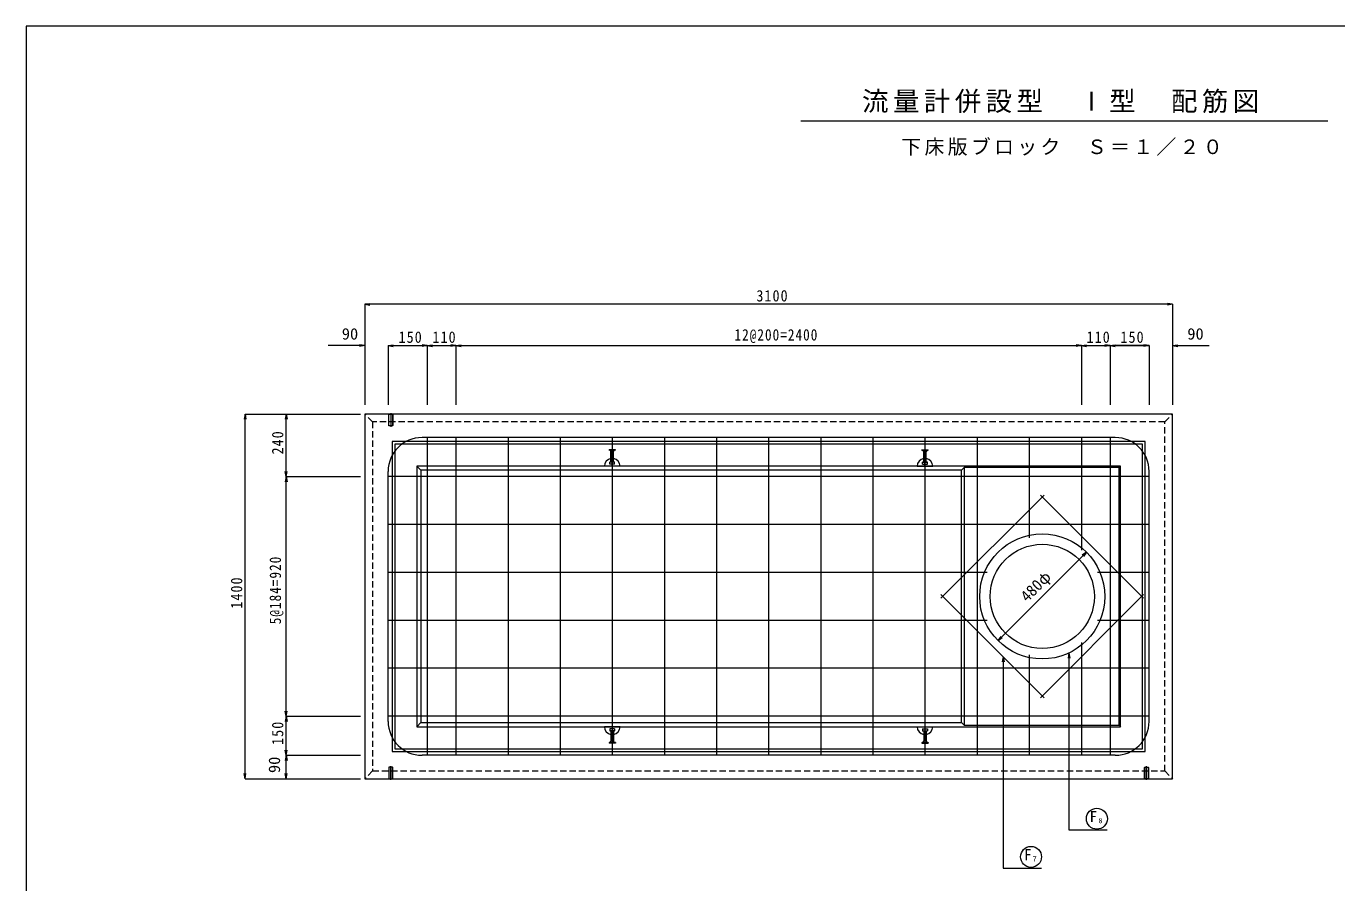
# Model space of a CAD drawing. Units: millimetres, scale not verified. Extents: x -3978 to 3978, y -2819 to 2819.
# Drawn here: x -3978 to 1051, y -470 to 2819 of the extents above; entities that cross this region are included whole.
import ezdxf
from ezdxf.enums import TextEntityAlignment as Align

# ---------------------------------------------------------------- set-up
doc = ezdxf.new("R2010")
doc.units = ezdxf.units.MM
doc.header["$LTSCALE"] = 20
doc.linetypes.add('DASHED1', pattern=[1.8, 1.2, -0.6])
for name, color, linetype, lineweight in [('0-0_図面枠', 4, 'Continuous', 9), ('0-3_鉄筋', 2, 'Continuous', 9), ('0-6_寸法', 4, 'Continuous', 9), ('0-F', 7, 'Continuous', 9), ('1-0', 7, 'Continuous', 9)]:
    doc.layers.add(name, color=color, linetype=linetype, lineweight=lineweight)
doc.styles.add('ＭＳ ゴシック', font='')
doc.styles.get('ＭＳ ゴシック').set_extended_font_data('MS Gothic')

msp = doc.modelspace()

# ---------------------------------------------------------------- linework, layer by layer
at = {"layer": '0-0_図面枠', "color": 7, "linetype": 'DASHED1'}
for p, q in [((-2649.56, 1299.72), (-2679.56, 1329.72)), ((-2649.56, 1299.72), (-2649.56, -40.28)), ((390.44, 1299.72), (-2649.56, 1299.72)), ((-2649.56, -40.28), (-2679.56, -70.28)), ((-2649.56, -40.28), (390.44, -40.28)), ((390.44, -40.28), (420.44, -70.28))]:
    msp.add_line(p, q, dxfattribs=at)
at = {"layer": '0-0_図面枠'}
for p, q in [((-2586.46, 1284.72), (-2586.46, 1329.72)), ((-2579.56, 1333.67), (-2579.56, 1280.78)), ((-2572.66, 1329.72), (-2572.66, 1284.72)), ((-2586.46, 1284.72), (-2587.56, 1285.82)), ((-2572.66, 1284.72), (-2586.46, 1284.72)), ((-2571.56, 1285.82), (-2572.66, 1284.72)), ((-1717.06, 1192.72), (-1742.06, 1192.72)), ((-1742.06, 1190.72), (-1742.06, 1192.72)), ((-1717.06, 1190.72), (-1742.06, 1190.72)), ((-1734.56, 1148.22), (-1734.56, 1185.72)), ((-1724.56, 1148.22), (-1724.56, 1185.72)), ((-1717.06, 1190.72), (-1717.06, 1192.72)), ((-542.06, 1192.72), (-517.06, 1192.72)), ((-542.06, 1190.72), (-542.06, 1192.72)), ((-542.06, 1190.72), (-517.06, 1190.72)), ((-534.56, 1148.22), (-534.56, 1185.72)), ((-524.56, 1148.22), (-524.56, 1185.72)), ((-517.06, 1190.72), (-517.06, 1192.72)), ((-2464.11, 1114.27), (-2479.56, 1129.72)), ((-1699.56, 1129.72), (-1759.56, 1129.72)), ((-1734.56, 1148.22), (-1738.56, 1145.22)), ((-1720.56, 1145.22), (-1738.56, 1145.22)), ((-1738.56, 1137.72), (-1738.56, 1145.22)), ((-1720.56, 1137.72), (-1738.56, 1137.72)), ((-1724.56, 1148.22), (-1734.56, 1148.22)), ((-1724.56, 1148.22), (-1720.56, 1145.22)), ((-1720.56, 1137.72), (-1720.56, 1145.22)), ((-559.56, 1129.72), (-499.56, 1129.72)), ((-534.56, 1148.22), (-538.56, 1145.22)), ((-538.56, 1137.72), (-538.56, 1145.22)), ((-538.56, 1145.22), (-520.56, 1145.22)), ((-538.56, 1137.72), (-520.56, 1137.72)), ((-534.56, 1148.22), (-524.56, 1148.22)), ((-524.56, 1148.22), (-520.56, 1145.22)), ((-520.56, 1137.72), (-520.56, 1145.22)), ((-389.56, 145.17), (-389.56, 1114.27)), ((-379.56, 1124.27), (-379.56, 135.17)), ((214.99, 1124.27), (220.44, 1129.72)), ((-2464.11, 145.17), (-2479.56, 129.72)), ((-1699.56, 129.72), (-1759.56, 129.72)), ((-1738.56, 121.72), (-1738.56, 114.22)), ((-1720.56, 121.72), (-1738.56, 121.72)), ((-1720.56, 114.22), (-1738.56, 114.22)), ((-1734.56, 111.22), (-1738.56, 114.22)), ((-1724.56, 111.22), (-1734.56, 111.22)), ((-1734.56, 111.22), (-1734.56, 73.72)), ((-1724.56, 111.22), (-1720.56, 114.22)), ((-1724.56, 111.22), (-1724.56, 73.72)), ((-1720.56, 121.72), (-1720.56, 114.22)), ((-559.56, 129.72), (-499.56, 129.72)), ((-538.56, 121.72), (-538.56, 114.22)), ((-538.56, 121.72), (-520.56, 121.72)), ((-538.56, 114.22), (-520.56, 114.22)), ((-534.56, 111.22), (-538.56, 114.22)), ((-534.56, 111.22), (-534.56, 73.72)), ((-534.56, 111.22), (-524.56, 111.22)), ((-524.56, 111.22), (-520.56, 114.22)), ((-524.56, 111.22), (-524.56, 73.72)), ((-520.56, 121.72), (-520.56, 114.22)), ((214.99, 135.17), (220.44, 129.72)), ((-1742.06, 68.72), (-1742.06, 66.72)), ((-1717.06, 68.72), (-1742.06, 68.72)), ((-1717.06, 66.72), (-1742.06, 66.72)), ((-1717.06, 68.72), (-1717.06, 66.72)), ((-542.06, 68.72), (-542.06, 66.72)), ((-542.06, 68.72), (-517.06, 68.72)), ((-542.06, 66.72), (-517.06, 66.72)), ((-517.06, 68.72), (-517.06, 66.72)), ((-2586.46, -25.28), (-2587.56, -26.38)), ((-2586.46, -25.28), (-2586.46, -70.28)), ((-2572.66, -25.28), (-2586.46, -25.28)), ((-2579.56, -74.22), (-2579.56, -21.33)), ((-2572.66, -70.28), (-2572.66, -25.28)), ((-2571.56, -26.38), (-2572.66, -25.28)), ((312.44, -26.38), (313.54, -25.28)), ((313.54, -70.28), (313.54, -25.28)), ((313.54, -25.28), (327.34, -25.28)), ((320.44, -74.22), (320.44, -21.33)), ((327.34, -25.28), (327.34, -70.28)), ((327.34, -25.28), (328.44, -26.38))]:
    msp.add_line(p, q, dxfattribs=at)
at = {"layer": '0-0_図面枠', "color": 3}
msp.add_lwpolyline([(-2679.56, -70.28), (420.44, -70.28), (420.44, 1329.72), (-2679.56, 1329.72)], close=True, dxfattribs=at)
at = {"layer": '0-0_図面枠'}
for points in [[(-2587.56, 1285.82), (-2587.56, 1329.72), (-2571.56, 1329.72), (-2571.56, 1285.82)], [(-2587.56, -26.38), (-2587.56, -70.28), (-2571.56, -70.28), (-2571.56, -26.38)], [(328.44, -26.38), (328.44, -70.28), (312.44, -70.28), (312.44, -26.38)]]:
    msp.add_lwpolyline(points, dxfattribs=at)
at = {"layer": '0-0_図面枠', "color": 7, "linetype": 'DASHED1'}
msp.add_lwpolyline([(390.44, -40.28), (390.44, 1299.72), (420.44, 1329.72)], dxfattribs=at)
at = {"layer": '0-0_図面枠'}
for points in [[(315.44, 1224.72), (-2574.56, 1224.72), (-2574.56, 34.72), (315.44, 34.72)], [(305.44, 1214.72), (-2564.56, 1214.72), (-2564.56, 44.72), (305.44, 44.72)], [(-2479.56, 129.72), (220.44, 129.72), (220.44, 1129.72), (-2479.56, 1129.72)], [(214.99, 1124.27), (-379.56, 1124.27), (-389.56, 1114.27), (-2464.11, 1114.27), (-2464.11, 145.17), (-389.56, 145.17), (-379.56, 135.17), (214.99, 135.17)]]:
    msp.add_lwpolyline(points, close=True, dxfattribs=at)
at = {"layer": '0-0_図面枠', "color": 3}
msp.add_circle((-79.56, 629.72), 200, dxfattribs=at)
at = {"layer": '0-0_図面枠'}
for centre, radius, start, end in [((-1729.56, 1129.72), 30, 99.59407, 180), ((-1739.56, 1185.72), 5, 0, 90), ((-1719.56, 1185.72), 5, 90, 180), ((-1729.56, 1129.72), 30, 0, 80.40593), ((-529.56, 1129.72), 30, 99.59407, 180), ((-539.56, 1185.72), 5, 0, 90), ((-519.56, 1185.72), 5, 90, 180), ((-529.56, 1129.72), 30, 0, 80.40593), ((-1729.56, 129.72), 30, 180, 260.40593), ((-1729.56, 129.72), 30, 279.59407, 0), ((-529.56, 129.72), 30, 180, 260.40593), ((-529.56, 129.72), 30, 279.59407, 360), ((-1739.56, 73.72), 5, 270, 0), ((-1719.56, 73.72), 5, 180, 270), ((-539.56, 73.72), 5, 270, 0), ((-519.56, 73.72), 5, 180, 270)]:
    msp.add_arc(centre, radius, start, end, dxfattribs=at)
at = {"layer": '0-3_鉄筋'}
for p, q in [((200.44, 1239.72), (-2459.56, 1239.72)), ((-2439.56, 1239.72), (-2439.56, 19.72)), ((-2329.56, 1239.72), (-2329.56, 19.72)), ((-2129.56, 1239.72), (-2129.56, 19.72)), ((-1929.56, 1239.72), (-1929.56, 19.72)), ((-1729.56, 1239.72), (-1729.56, 19.72)), ((-1529.56, 1239.72), (-1529.56, 19.72)), ((-1329.56, 1239.72), (-1329.56, 19.72)), ((-1129.56, 1239.72), (-1129.56, 19.72)), ((-929.56, 1239.72), (-929.56, 19.72)), ((-729.56, 1239.72), (-729.56, 19.72)), ((-529.56, 1239.72), (-529.56, 19.72)), ((-329.56, 1239.72), (-329.56, 19.72)), ((-129.56, 1239.72), (-129.56, 854.46)), ((70.44, 1239.72), (70.44, 807.07)), ((180.44, 1239.72), (180.44, 19.72)), ((-2589.56, 149.72), (-2589.56, 1109.72)), ((330.44, 149.72), (330.44, 1109.72)), ((330.44, 1089.72), (-2589.56, 1089.72)), ((-72.49, 1018.63), (-468.47, 622.65)), ((309.35, 622.65), (-86.63, 1018.63)), ((330.44, 905.72), (-2589.56, 905.72)), ((-291.23, 721.72), (-2589.56, 721.72)), ((330.44, 721.72), (132.1, 721.72)), ((-468.47, 636.79), (-72.49, 240.82)), ((-86.63, 240.82), (309.35, 636.79)), ((-291.23, 537.72), (-2589.56, 537.72)), ((330.44, 537.72), (132.1, 537.72)), ((-129.56, 404.99), (-129.56, 19.72)), ((70.44, 452.37), (70.44, 19.72)), ((330.44, 353.72), (-2589.56, 353.72)), ((330.44, 169.72), (-2589.56, 169.72)), ((200.44, 19.72), (-2459.56, 19.72))]:
    msp.add_line(p, q, dxfattribs=at)
msp.add_circle((-79.56, 629.72), 240, dxfattribs=at)
for centre, start, end in [((-2459.56, 1109.72), 90, 180), ((200.44, 1109.72), 0, 90), ((-2459.56, 149.72), 180, 270), ((200.44, 149.72), 270, 0)]:
    msp.add_arc(centre, 130, start, end, dxfattribs=at)
at = {"layer": '0-6_寸法'}
for p, q in [((-2679.56, 1751.28), (-2659.87, 1754.75)), ((420.44, 1751.28), (-2679.56, 1751.28)), ((-2679.56, 1751.28), (-2659.87, 1747.81)), ((-2679.56, 1751.28), (-2679.56, 1592.46)), ((420.44, 1751.28), (400.74, 1754.75)), ((420.44, 1751.28), (400.74, 1747.81)), ((420.44, 1751.28), (420.44, 1592.46)), ((-2679.56, 1592.46), (-2819.56, 1592.46)), ((-2679.56, 1592.46), (-2699.26, 1595.94)), ((-2679.56, 1592.46), (-2699.26, 1588.99)), ((-2679.56, 1592.46), (-2679.56, 1365.58)), ((-2589.56, 1592.46), (-2569.87, 1595.94)), ((-2589.56, 1592.46), (-2569.87, 1595.94)), ((-2589.56, 1592.46), (-2449.56, 1592.46)), ((-2589.56, 1592.46), (-2569.87, 1588.99)), ((-2589.56, 1592.46), (-2589.56, 1365.58)), ((-2589.56, 1592.46), (-2439.56, 1592.46)), ((-2589.56, 1592.46), (-2569.87, 1588.99)), ((-2439.56, 1592.46), (-2459.26, 1595.94)), ((-2439.56, 1592.46), (-2459.26, 1588.99)), ((-2439.56, 1592.46), (-2419.87, 1595.94)), ((-2439.56, 1592.46), (-2439.56, 1365.58)), ((-2439.56, 1592.46), (-2329.56, 1592.46)), ((-2439.56, 1592.46), (-2419.87, 1588.99)), ((-2329.56, 1592.46), (-2349.26, 1595.94)), ((-2329.56, 1592.46), (-2349.26, 1588.99)), ((-2329.56, 1592.46), (-2309.87, 1595.94)), ((-2329.56, 1592.46), (-2329.56, 1365.58)), ((-2329.56, 1592.46), (70.44, 1592.46)), ((-2329.56, 1592.46), (-2309.87, 1588.99)), ((70.44, 1592.46), (50.74, 1595.94)), ((70.44, 1592.46), (50.74, 1588.99)), ((70.44, 1592.46), (90.13, 1595.94)), ((70.44, 1592.46), (70.44, 1365.58)), ((70.44, 1592.46), (180.44, 1592.46)), ((70.44, 1592.46), (90.13, 1588.99)), ((180.44, 1592.46), (160.74, 1595.94)), ((180.44, 1592.46), (160.74, 1588.99)), ((180.44, 1592.46), (200.13, 1595.94)), ((180.44, 1592.46), (180.44, 1365.58)), ((180.44, 1592.46), (330.44, 1592.46)), ((180.44, 1592.46), (200.13, 1588.99)), ((330.44, 1592.46), (190.44, 1592.46)), ((330.44, 1592.46), (310.74, 1595.94)), ((330.44, 1592.46), (310.74, 1595.94)), ((330.44, 1592.46), (310.74, 1588.99)), ((330.44, 1592.46), (310.74, 1588.99)), ((330.44, 1592.46), (330.44, 1365.58)), ((420.44, 1592.46), (440.13, 1595.94)), ((420.44, 1592.46), (560.44, 1592.46)), ((420.44, 1592.46), (440.13, 1588.99)), ((420.44, 1592.46), (420.44, 1365.58)), ((-3138.77, 1329.72), (-3142.24, 1310.03)), ((-3138.77, -70.28), (-3138.77, 1329.72)), ((-3138.77, 1329.72), (-3135.3, 1310.03)), ((-3138.77, 1329.72), (-2981.17, 1329.72)), ((-3138.77, 1329.72), (-2696.18, 1329.72)), ((-2981.17, 1329.72), (-2984.65, 1310.03)), ((-2981.17, 1089.72), (-2981.17, 1329.72)), ((-2981.17, 1329.72), (-2977.7, 1310.03)), ((-1729.56, 1129.72), (-1729.56, 1192.72)), ((-529.56, 1129.72), (-529.56, 1192.72)), ((-2981.17, 1089.72), (-2984.65, 1109.42)), ((-2981.17, 1089.72), (-2977.7, 1109.42)), ((-2981.17, 1089.72), (-2984.65, 1070.03)), ((-2981.17, 169.72), (-2981.17, 1089.72)), ((-2981.17, 1089.72), (-2977.7, 1070.03)), ((-2981.17, 1089.72), (-2696.18, 1089.72)), ((90.14, 799.43), (-249.27, 460.02)), ((90.14, 799.43), (73.76, 787.96)), ((90.14, 799.43), (78.67, 783.05)), ((-249.27, 460.02), (-237.8, 476.4)), ((-249.27, 460.02), (-232.88, 471.49)), ((-2981.17, 169.72), (-2984.65, 189.42)), ((-2981.17, 169.72), (-2984.65, 150.03)), ((-2981.17, 169.72), (-2977.7, 189.42)), ((-2981.17, 19.72), (-2981.17, 169.72)), ((-2981.17, 169.72), (-2977.7, 150.03)), ((-2981.17, 169.72), (-2696.18, 169.72)), ((-1729.56, 129.72), (-1729.56, 66.72)), ((-529.56, 129.72), (-529.56, 66.72)), ((-2981.17, 19.72), (-2984.65, 39.42)), ((-2981.17, 19.72), (-2984.65, 0.03)), ((-2981.17, 19.72), (-2977.7, 39.42)), ((-2981.17, -70.28), (-2981.17, 19.72)), ((-2981.17, 19.72), (-2977.7, 0.03)), ((-2981.17, 19.72), (-2696.18, 19.72)), ((-3138.77, -70.28), (-3142.24, -50.58)), ((-3138.77, -70.28), (-3135.3, -50.58)), ((-3138.77, -70.28), (-2981.17, -70.28)), ((-3138.77, -70.28), (-2696.18, -70.28)), ((-2981.17, -70.28), (-2984.65, -50.58)), ((-2981.17, -70.28), (-2977.7, -50.58))]:
    msp.add_line(p, q, dxfattribs=at)
at = {"layer": '0-F'}
for p, q in [((22.98, 412.73), (19.51, 393.04)), ((22.98, 412.73), (22.98, -266.69)), ((22.98, 412.73), (26.45, 393.04)), ((-229.56, 397.89), (-233.04, 378.19)), ((-229.56, 397.89), (-229.56, -413.23)), ((-229.56, 397.89), (-226.09, 378.19)), ((22.98, -266.69), (170.03, -266.69)), ((-229.56, -413.23), (-82.51, -413.23))]:
    msp.add_line(p, q, dxfattribs=at)
at = {"layer": '0-F', "color": 4}
for centre in [(129.93, -223.56), (-122.61, -370.09)]:
    msp.add_circle(centre, 40.21, dxfattribs=at)
at = {"layer": '1-0', "color": 5}
for p, q in [((-3978.45, 2818.65), (-3978.45, -2818.65)), ((3978.45, 2818.65), (-3978.45, 2818.65))]:
    msp.add_line(p, q, dxfattribs=at)
at = {"layer": '1-0'}
msp.add_line((-1006.29, 2455.59), (1016.54, 2455.59), dxfattribs=at)

# ---------------------------------------------------------------- texts
at = {"layer": '0-6_寸法', "color": 7, "style": 'ＭＳ ゴシック', "width": 1.05}
for p in [(-2767.37, 1602.46), (477.07, 1602.46)]:
    msp.add_text('90', height=43.99, dxfattribs=at).set_placement(p, align=Align.BOTTOM_LEFT)
at = {"layer": '0-6_寸法', "color": 7, "style": 'ＭＳ ゴシック'}
msp.add_text('480φ', height=43.99, rotation=45, dxfattribs=at).set_placement((-127.65, 595.78), align=Align.BOTTOM_LEFT)
at = {"layer": '0-6_寸法', "color": 7, "style": 'ＭＳ ゴシック', "width": 1.05}
msp.add_text('90', height=43.99, rotation=90, dxfattribs=at).set_placement((-2991.17, -48.28), align=Align.BOTTOM_LEFT)
at = {"layer": '0-6_寸法', "color": 7, "char_height": 43.99, "attachment_point": 7, "style": 'ＭＳ ゴシック'}
for s, insert in [('\\T1.15;\\W0.9;3100', (-1176.56, 1761.28)), ('\\T1.15;\\W0.9;150', (-2549.56, 1602.46)), ('\\T1.15;\\W0.9;110', (-2419.56, 1602.46)), ('\\T1.15;\\W0.85;12@200=2400', (-1260.56, 1602.46)), ('\\T1.15;\\W0.9;110', (90.44, 1602.46)), ('\\T1.15;\\W0.9;150', (220.44, 1602.46))]:
    msp.add_mtext(s, dxfattribs=dict(at, insert=insert))
at = {"layer": '0-6_寸法', "color": 7, "char_height": 43.99, "attachment_point": 7, "rotation": 90, "style": 'ＭＳ ゴシック'}
for s, insert in [('\\T1.15;\\W0.9;240', (-2991.17, 1174.72)), ('\\T1.15;\\W0.85;5@184=920', (-2991.17, 522.72)), ('\\T1.15;\\W0.9;1400', (-3148.77, 582.72)), ('\\T1.15;\\W0.9;150', (-2991.17, 59.72))]:
    msp.add_mtext(s, dxfattribs=dict(at, insert=insert))
at = {"layer": '0-F', "style": 'ＭＳ ゴシック'}
for s, height, p in [('F', 42.77, (102.14, -249.48)), ('8', 19.55, (136.38, -246.84)), ('F', 42.77, (-149.54, -396.01)), ('7', 19.55, (-116.16, -393.37))]:
    msp.add_text(s, height=height, dxfattribs=at).set_placement(p, align=Align.BOTTOM_LEFT)
at = {"layer": '1-0', "attachment_point": 7, "style": 'ＭＳ ゴシック'}
for s, insert, char_height in [('\\T1.17;流量計併設型\u3000Ⅰ型\u3000配筋図', (-771.07, 2484.86), 74.29), ('\\T1.17;下床版ブロック\u3000Ｓ＝１／２０', (-620.22, 2321.29), 55.76)]:
    msp.add_mtext(s, dxfattribs=dict(at, insert=insert, char_height=char_height))

doc.saveas('drawing.dxf')
